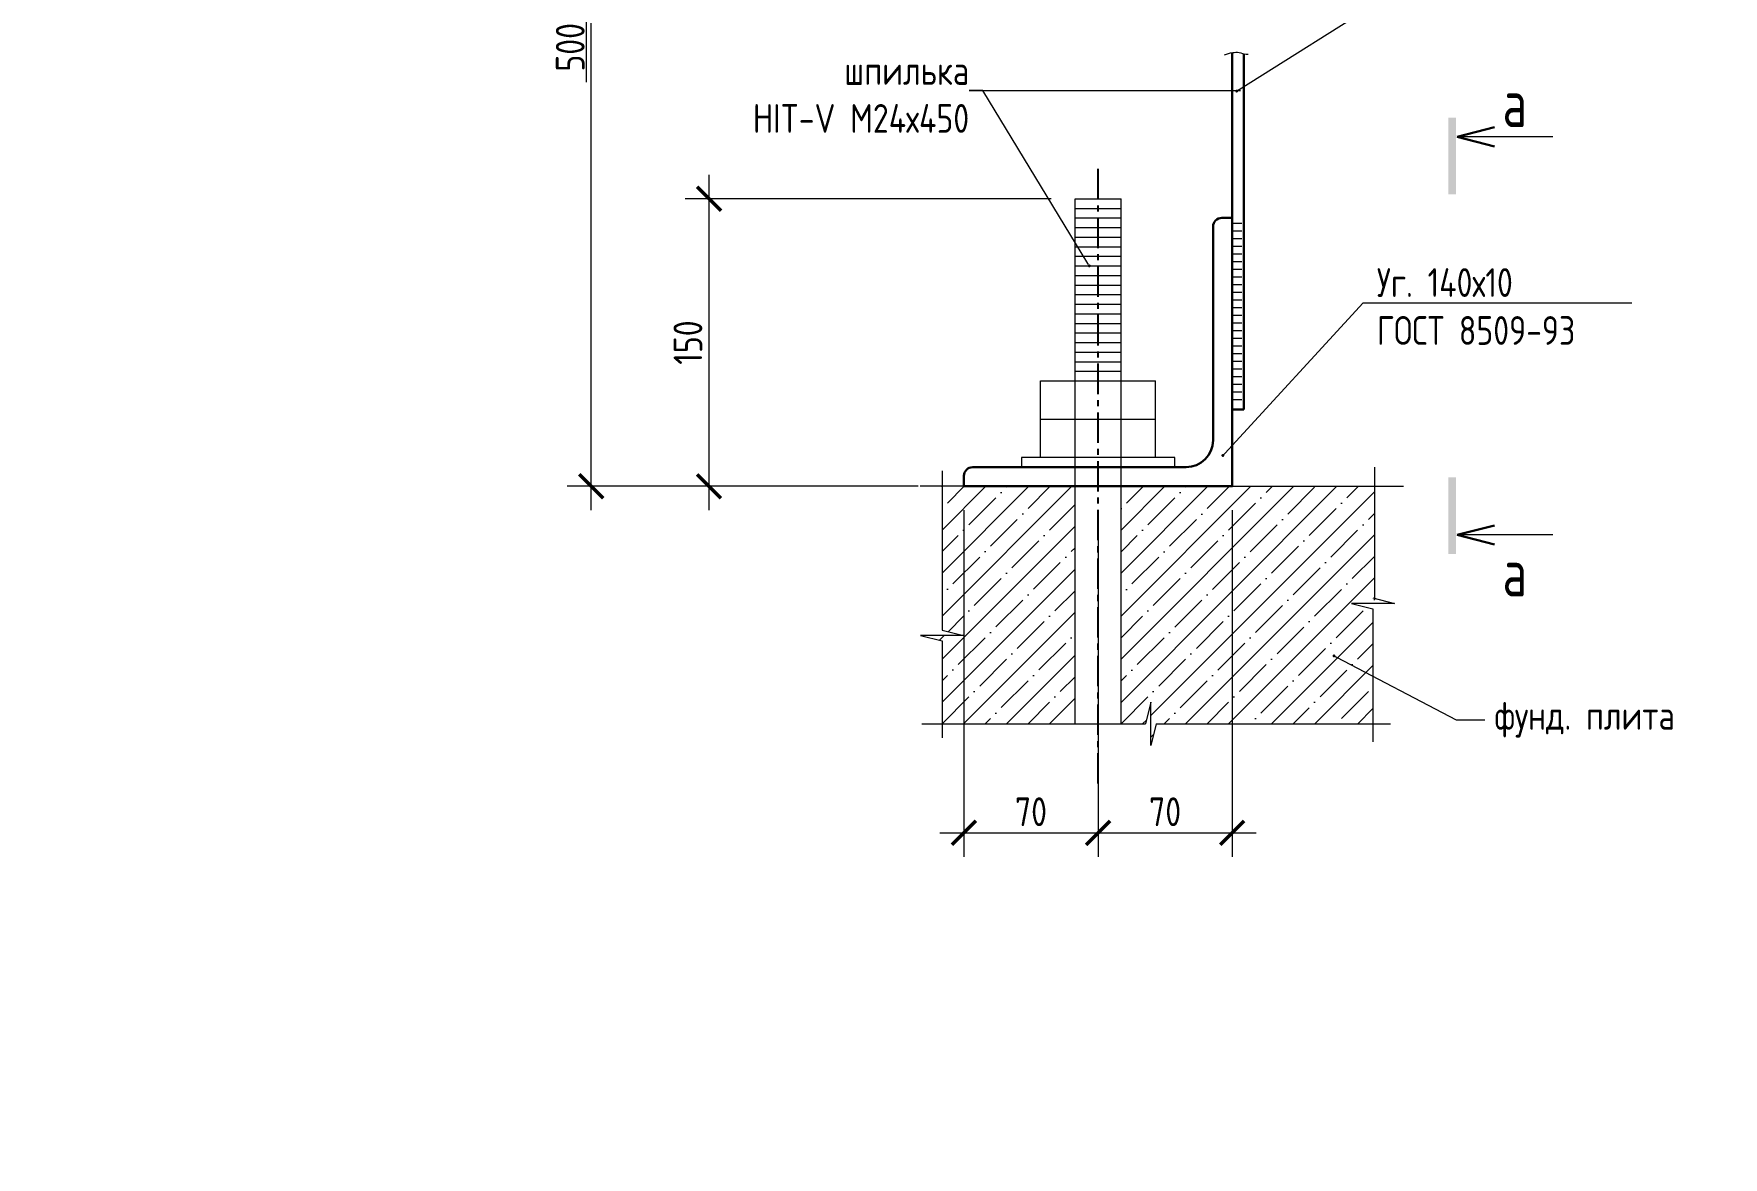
# Model space of a CAD drawing. Header units: millimetres. Extents: x 20530103 to 31271019, y 32092698 to 33532929.
# Drawn here: x 26255115 to 26272748, y 32992275 to 33003995 of the extents above; entities that cross this region are included whole.
import ezdxf
from ezdxf import colors
from ezdxf.entities.mleader import LeaderData, LeaderLine
from ezdxf.enums import TextEntityAlignment as Align
from ezdxf.math import Vec2, Vec3

# ---------------------------------------------------------------- set-up
doc = ezdxf.new("R2010")
doc.units = ezdxf.units.MM
doc.linetypes.add('осевая', pattern=[50.800000000000004, 31.75, -6.35, 6.35, -6.35])
doc.styles.add('GOST 2.304', font='GOST.TTF')
doc.dimstyles.new('м5', dxfattribs={"dimscale": 100, "dimtxt": 3, "dimasz": 2.5, "dimexe": 2.5, "dimexo": 2.5, "dimgap": 0.7, "dimtad": 1, "dimdec": 0, "dimlfac": 0.05, "dimtxsty": 'GOST 2.304', "dimblk": 'ARCHTICK', "dimcen": 2.5, "dimdle": 2.5, "dimclrd": 7, "dimclre": 7, "dimclrt": 256, "dimadec": 1, "dimazin": 0, "dimtfac": 1, "dimtdec": 0, "dimtmove": 0, "dimatfit": 3, "dimldrblk": 'NONE', "dimfxl": 1, "dimlwd": 20, "dimlwe": 20, "dimarcsym": 0})

# ---------------------------------------------------------------- blocks, each defined once
blk = doc.blocks.new('_None')
blk = doc.blocks.new('_Dot')
at = {"color": 0, "linetype": 'ByBlock', "lineweight": -2}
blk.add_line((-0.5, 0), (-1, 0), dxfattribs=at)
at = {"color": 0, "linetype": 'ByBlock', "const_width": 0.5}
blk.add_lwpolyline([(-0.25, 0, 1), (0.25, 0, 1)], format="xyb", close=True, dxfattribs=at)
blk = doc.blocks.new('_ArchTick')
at = {"color": 0, "linetype": 'ByBlock', "const_width": 0.15}
blk.add_lwpolyline([(-0.5, -0.5), (0.5, 0.5)], dxfattribs=at)
blk = doc.blocks.new('*D435')
at = {"color": 7, "linetype": 'Continuous', "lineweight": 20, "transparency": 16777216}
for p, q in [((26260933.84843416, 32999024.00381322), (26260933.84843416, 33008684.40640636)), ((26263907.31368614, 33008434.40640636), (26260683.84843416, 33008434.40640636)), ((26264344.97668255, 32999274.00381322), (26260683.84843416, 32999274.00381322))]:
    blk.add_line(p, q, dxfattribs=at)
at = {"color": 7, "linetype": 'Continuous', "lineweight": 20, "transparency": 16777216, "xscale": 250, "yscale": 250, "zscale": 250}
for p, rotation in [((26260933.84843416, 33008434.40640636), 90), ((26260933.84843416, 32999274.00381322), 270)]:
    blk.add_blockref('_ArchTick', p, dxfattribs=dict(at, rotation=rotation))
at = {"color": 7, "linetype": 'Continuous', "lineweight": 20, "transparency": 16777216, "insert": (26260713.84843416, 33003854.2051098), "char_height": 300, "attachment_point": 5, "rotation": 90, "style": 'GOST 2.304'}
blk.add_mtext('500', dxfattribs=at)
blk = doc.blocks.new('*D430')
at = {"color": 7, "linetype": 'Continuous', "lineweight": 20, "transparency": 16777216}
for p, q in [((26262162.58761998, 32999024.00381322), (26262162.58761998, 33002524.00381322)), ((26265733.03792594, 33002274.00381322), (26261912.58761998, 33002274.00381322)), ((26264344.97668255, 32999274.00381322), (26261912.58761998, 32999274.00381322))]:
    blk.add_line(p, q, dxfattribs=at)
at = {"color": 7, "linetype": 'Continuous', "lineweight": 20, "transparency": 16777216, "xscale": 250, "yscale": 250, "zscale": 250}
for p, rotation in [((26262162.58761998, 33002274.00381322), 90), ((26262162.58761998, 32999274.00381322), 270)]:
    blk.add_blockref('_ArchTick', p, dxfattribs=dict(at, rotation=rotation))
at = {"color": 7, "linetype": 'Continuous', "lineweight": 20, "transparency": 16777216, "insert": (26261942.58761998, 33000774.00381323), "char_height": 300, "attachment_point": 5, "rotation": 90, "style": 'GOST 2.304'}
blk.add_mtext('150', dxfattribs=at)
blk = doc.blocks.new('*D431')
at = {"color": 7, "linetype": 'Continuous', "lineweight": 20, "transparency": 16777216}
for p, q in [((26264823.03792594, 32999024.00381322), (26264823.03792594, 32995408.95776788)), ((26266223.03792594, 32995922.22436734), (26266223.03792594, 32995408.95776788)), ((26264573.03792594, 32995658.95776788), (26266473.03792594, 32995658.95776788))]:
    blk.add_line(p, q, dxfattribs=at)
at = {"color": 7, "linetype": 'Continuous', "lineweight": 20, "transparency": 16777216, "xscale": 250, "yscale": 250, "zscale": 250, "rotation": 180}
blk.add_blockref('_ArchTick', (26264823.03792594, 32995658.95776788), dxfattribs=at)
at = {"color": 7, "linetype": 'Continuous', "lineweight": 20, "transparency": 16777216, "xscale": 250, "yscale": 250, "zscale": 250}
blk.add_blockref('_ArchTick', (26266223.03792594, 32995658.95776788), dxfattribs=at)
at = {"color": 7, "linetype": 'Continuous', "lineweight": 20, "transparency": 16777216, "insert": (26265523.03792594, 32995878.95776788), "char_height": 300, "attachment_point": 5, "style": 'GOST 2.304'}
blk.add_mtext('70', dxfattribs=at)
blk = doc.blocks.new('*D432')
at = {"color": 7, "linetype": 'Continuous', "lineweight": 20, "transparency": 16777216}
for p, q in [((26266223.03792594, 32999024.00381322), (26266223.03792594, 32995408.95776788)), ((26267623.03792594, 32999024.00381322), (26267623.03792594, 32995408.95776788)), ((26265973.03792594, 32995658.95776788), (26267873.03792594, 32995658.95776788))]:
    blk.add_line(p, q, dxfattribs=at)
at = {"color": 7, "linetype": 'Continuous', "lineweight": 20, "transparency": 16777216, "xscale": 250, "yscale": 250, "zscale": 250, "rotation": 180}
blk.add_blockref('_ArchTick', (26266223.03792594, 32995658.95776788), dxfattribs=at)
at = {"color": 7, "linetype": 'Continuous', "lineweight": 20, "transparency": 16777216, "xscale": 250, "yscale": 250, "zscale": 250}
blk.add_blockref('_ArchTick', (26267623.03792594, 32995658.95776788), dxfattribs=at)
at = {"color": 7, "linetype": 'Continuous', "lineweight": 20, "transparency": 16777216, "insert": (26266923.03792594, 32995878.95776788), "char_height": 300, "attachment_point": 5, "style": 'GOST 2.304'}
blk.add_mtext('70', dxfattribs=at)

msp = doc.modelspace()

# ---------------------------------------------------------------- hatches: boundary and pattern name
at = {"linetype": 'Continuous', "lineweight": 20}
h = msp.add_hatch(color=7, dxfattribs=at)
h.dxf.hatch_style = 1
h.paths.add_polyline_path([(26269879.25804637, 33003119.23329128), (26269959.25804637, 33003119.23329128), (26269959.25804637, 33002319.23329128), (26269879.25804637, 33002319.23329128)])
at = {"linetype": 'Continuous', "lineweight": 15}
h = msp.add_hatch(dxfattribs=at)
h.set_pattern_fill('ANSI35', scale=50)
h.set_pattern_definition([(45, (26264369.97668255, 32996796.38487369), (-224.5064030267288, 224.5064030267288), []), (45, (26264594.48318255, 32996796.38487369), (-224.5064030267288, 224.5064030267288), [396.875, -79.375, 0, -79.375])])
h.paths.add_polyline_path([(26265983.03792594, 32999274.00381322), (26264823.03792594, 32999274.00381322), (26264594.97668255, 32999274.00381322), (26264594.97668255, 32997772.92572348), (26264819.97668255, 32997716.81241314), (26264369.97668255, 32997716.81241314), (26264594.97668255, 32997660.6991028), (26264594.97668255, 32996796.38487369), (26265983.03792594, 32996796.38487369)])
h = msp.add_hatch(dxfattribs=at)
h.set_pattern_fill('ANSI35', scale=50)
h.set_pattern_definition([(45, (26266463.03792594, 32996571.38487369), (-224.5064030267288, 224.5064030267288), []), (45, (26266687.54442594, 32996571.38487369), (-224.5064030267288, 224.5064030267288), [396.875, -79.375, 0, -79.375])])
h.paths.add_polyline_path([(26269107.87919632, 32999274.00381322), (26267623.03792594, 32999274.00381322), (26266463.03792594, 32999274.00381322), (26266463.03792594, 32996796.38487369), (26266717.47970554, 32996796.38487369), (26266773.59301588, 32997021.38487369), (26266773.59301588, 32996571.38487369), (26266829.70632622, 32996796.38487369), (26269092.87919632, 32996796.38487369), (26269092.87919632, 32997997.13837234), (26268867.87919632, 32998053.25168268), (26269317.87919632, 32998053.25168268), (26269107.87919632, 32998105.62410567)])
h.paths.add_polyline_path([(26268679.48873907, 32997508.37670816, -1), (26268692.77673979, 32997501.41761073, -1)], flags=16)
at = {"linetype": 'Continuous', "lineweight": 20}
h = msp.add_hatch(color=7, dxfattribs=at)
h.dxf.hatch_style = 1
h.paths.add_polyline_path([(26269879.25804637, 32998566.38159989), (26269959.25804637, 32998566.38159989), (26269959.25804637, 32999366.38159989), (26269879.25804637, 32999366.38159989)])

# ---------------------------------------------------------------- linework, layer by layer
at = {"color": 7, "linetype": 'Continuous', "lineweight": 20}
for p, q in [((26260879.25041149, 33004214.1891327), (26260879.25041149, 33003489.98332754)), ((26270969.65433024, 33002919.23329128), (26269969.65433024, 33002919.23329128)), ((26265983.03792594, 32996796.38487369), (26265983.03792594, 33002274.00381322)), ((26265983.03792594, 33002274.00381322), (26266463.03792594, 33002274.00381322)), ((26266463.03792594, 32996796.38487369), (26266463.03792594, 33002274.00381322)), ((26265983.03792594, 33002174.00381322), (26266463.03792594, 33002174.00381322)), ((26265983.03792594, 33002074.00381322), (26266463.03792594, 33002074.00381322)), ((26265983.03792594, 33001974.00381322), (26266463.03792594, 33001974.00381322)), ((26265983.03792594, 33001874.00381322), (26266463.03792594, 33001874.00381322)), ((26267623.03792594, 33002020.13621721), (26267723.03792594, 33002020.13621721)), ((26267623.03792594, 33001940.13621721), (26267723.03792594, 33001940.13621721)), ((26267623.03792594, 33001860.13621721), (26267723.03792594, 33001860.13621721)), ((26265983.03792594, 33001774.00381322), (26266463.03792594, 33001774.00381322)), ((26267623.03792594, 33001780.13621721), (26267723.03792594, 33001780.13621721)), ((26267623.03792594, 33001700.13621721), (26267723.03792594, 33001700.13621721)), ((26265983.03792594, 33001674.00381322), (26266463.03792594, 33001674.00381322)), ((26265983.03792594, 33001574.00381322), (26266463.03792594, 33001574.00381322)), ((26267623.03792594, 33001620.13621721), (26267723.03792594, 33001620.13621721)), ((26267623.03792594, 33001540.13621721), (26267723.03792594, 33001540.13621721)), ((26265983.03792594, 33001474.00381322), (26266463.03792594, 33001474.00381322)), ((26265983.03792594, 33001374.00381322), (26266463.03792594, 33001374.00381322)), ((26267623.03792594, 33001460.13621721), (26267723.03792594, 33001460.13621721)), ((26267623.03792594, 33001380.13621721), (26267723.03792594, 33001380.13621721)), ((26265983.03792594, 33001274.00381322), (26266463.03792594, 33001274.00381322)), ((26265983.03792594, 33001174.00381322), (26266463.03792594, 33001174.00381322)), ((26267623.03792594, 33001300.13621721), (26267723.03792594, 33001300.13621721)), ((26267623.03792594, 33001220.13621721), (26267723.03792594, 33001220.13621721)), ((26265983.03792594, 33001074.00381322), (26266463.03792594, 33001074.00381322)), ((26267623.03792594, 33001140.13621721), (26267723.03792594, 33001140.13621721)), ((26267623.03792594, 33001060.13621721), (26267723.03792594, 33001060.13621721)), ((26267623.03792594, 33000980.13621721), (26267723.03792594, 33000980.13621721)), ((26265983.03792594, 33000974.00381322), (26266463.03792594, 33000974.00381322)), ((26265983.03792594, 33000874.00381322), (26266463.03792594, 33000874.00381322)), ((26267623.03792594, 33000900.13621721), (26267723.03792594, 33000900.13621721)), ((26267623.03792594, 33000820.13621721), (26267723.03792594, 33000820.13621721)), ((26265983.03792594, 33000774.00381322), (26266463.03792594, 33000774.00381322)), ((26265983.03792594, 33000674.00381322), (26266463.03792594, 33000674.00381322)), ((26267623.03792594, 33000740.13621721), (26267723.03792594, 33000740.13621721)), ((26267623.03792594, 33000660.13621721), (26267723.03792594, 33000660.13621721)), ((26265983.03792594, 33000574.00381322), (26266463.03792594, 33000574.00381322)), ((26265983.03792594, 33000474.00381322), (26266463.03792594, 33000474.00381322)), ((26267623.03792594, 33000580.13621721), (26267723.03792594, 33000580.13621721)), ((26267623.03792594, 33000500.13621721), (26267723.03792594, 33000500.13621721)), ((26265623.03792594, 32999974.00381322), (26265623.03792594, 33000374.00381322)), ((26265623.03792594, 33000374.00381322), (26266823.03792594, 33000374.00381322)), ((26265983.03792594, 33000374.00381322), (26266463.03792594, 33000374.00381322)), ((26266823.03792594, 32999974.00381322), (26266823.03792594, 33000374.00381322)), ((26267623.03792594, 33000420.13621721), (26267723.03792594, 33000420.13621721)), ((26267623.03792594, 33000340.13621721), (26267723.03792594, 33000340.13621721)), ((26267623.03792594, 33000260.13621721), (26267723.03792594, 33000260.13621721)), ((26267623.03792594, 33000180.13621721), (26267723.03792594, 33000180.13621721)), ((26265623.03792594, 32999574.00381322), (26265623.03792594, 32999974.00381322)), ((26265623.03792594, 32999974.00381322), (26266823.03792594, 32999974.00381322)), ((26266823.03792594, 32999574.00381322), (26266823.03792594, 32999974.00381322)), ((26264594.97668255, 32999434.51080094), (26264594.97668255, 32997772.92572348)), ((26265983.03792594, 32999474.00381322), (26266463.03792594, 32999474.00381322)), ((26269107.87919632, 32999474.64936052), (26269107.87919632, 32998109.36499302)), ((26266123.03792594, 32999274.00381322), (26264365.80312615, 32999274.00381322)), ((26265983.03792594, 32999274.00381322), (26266463.03792594, 32999274.00381322)), ((26267623.03792594, 32999274.00381322), (26269410.80218988, 32999274.00381322)), ((26270969.65433024, 32998766.38159989), (26269969.65433024, 32998766.38159989)), ((26269092.87919632, 32997997.13837234), (26269092.87919632, 32996608.68368614)), ((26264594.97668255, 32997660.6991028), (26264594.97668255, 32996650.46324231)), ((26264384.21108052, 32996796.38487369), (26266717.47970554, 32996796.38487369)), ((26266829.70632622, 32996796.38487369), (26269275.20157192, 32996796.38487369))]:
    msp.add_line(p, q, dxfattribs=at)
at = {"color": 7, "linetype": 'Continuous', "lineweight": 30}
for p, q in [((26267623.03792594, 33000274.00381322), (26267623.03792594, 33003798.5662348)), ((26267743.03792594, 33000074.00381322), (26267743.03792594, 33003786.4619949)), ((26269969.65433024, 33002919.23329128), (26270361.7981508, 33003019.23329128)), ((26269969.65433024, 33002919.23329128), (26270361.7981508, 33002819.23329128)), ((26267743.03792594, 33000074.00381322), (26267623.03792594, 33000074.00381322)), ((26269969.65433024, 32998766.38159989), (26270361.7981508, 32998866.38159989)), ((26269969.65433024, 32998766.38159989), (26270361.7981508, 32998666.38159989))]:
    msp.add_line(p, q, dxfattribs=at)
at = {"color": 7, "linetype": 'осевая', "ltscale": 10}
msp.add_line((26266223.03792594, 32996172.22436734), (26266223.03792594, 33002624.91337956), dxfattribs=at)
at = {"color": 7, "lineweight": 30}
msp.add_lwpolyline([(26267623.03792594, 33002074.00381322), (26267623.03792594, 32999274.00381322), (26264823.03792594, 32999274.00381322), (26264823.03792594, 32999382.00381322, -0.414213562373095), (26264915.03792594, 32999474.00381322), (26267143.03792594, 32999474.00381322, 0.414213562373095), (26267423.03792594, 32999754.00381322), (26267423.03792594, 33001982.00381322, -0.414213562373095), (26267515.03792594, 33002074.00381322), (26267623.03792594, 33002074.00381322)], format="xyb", dxfattribs=at)
at = {"color": 7, "linetype": 'Continuous', "lineweight": 20}
msp.add_lwpolyline([(26265423.03792594, 32999574.00381322), (26265423.03792594, 32999474.00381322), (26267023.03792594, 32999474.00381322), (26267023.03792594, 32999574.00381322)], close=True, dxfattribs=at)
at = {"color": 7, "linetype": 'ByBlock', "lineweight": 20, "ltscale": 100}
for points in [[(26269092.87919632, 32998109.36499302), (26269317.87919632, 32998053.25168268), (26268867.87919632, 32998053.25168268), (26269092.87919632, 32997997.13837234)], [(26264594.97668255, 32997772.92572348), (26264819.97668255, 32997716.81241314), (26264369.97668255, 32997716.81241314), (26264594.97668255, 32997660.6991028)], [(26266829.70632622, 32996796.38487369), (26266773.59301588, 32996571.38487369), (26266773.59301588, 32997021.38487369), (26266717.47970554, 32996796.38487369)]]:
    msp.add_lwpolyline(points, dxfattribs=at)
at = {"color": 7, "linetype": 'Continuous', "lineweight": 20}
msp.add_spline([(26267543.39999392, 33003776.12346786), (26267628.30655904, 33003799.44762331), (26267695.066505, 33003799.44762331), (26267768.30756415, 33003781.95450672), (26267791.64106499, 33003781.95450672)], degree=3, dxfattribs=at)

# ---------------------------------------------------------------- texts
at = {"color": 7, "lineweight": 20, "style": 'GOST 2.304', "width": 0.9}
for p in [(26270572.88066204, 33003021.62209863), (26270572.88066204, 32998125.26247758)]:
    msp.add_text('а', height=500, dxfattribs=at).set_placement(p, align=Align.CENTER)

# ---------------------------------------------------------------- dimensions: what is measured, and where the dimension line sits
at = {"color": 7, "linetype": 'Continuous', "lineweight": 20}
dim = msp.add_linear_dim(base=(26260933.84843416, 33008434.40640636), p1=(26264594.97668255, 32999274.00381322), p2=(26264157.31368614, 33008434.40640636), angle=90, text='500', dimstyle='м5', override={"dimclrt": 7}, dxfattribs=at)
dim.commit()
dim.dimension.update_dxf_attribs({"geometry": '*D435', "text_midpoint": (26260713.84843416, 33003854.2051098)})
dim = msp.add_linear_dim(base=(26262162.58761998, 33002274.00381322), p1=(26264594.97668255, 32999274.00381322), p2=(26265983.03792594, 33002274.00381322), angle=90, dimstyle='м5', override={"dimclrt": 7}, dxfattribs=at)
dim.commit()
dim.dimension.update_dxf_attribs({"geometry": '*D430', "text_midpoint": (26261942.58761998, 33000774.00381323)})
for base, p1, p2, picture, middle in [((26266223.03792594, 32995658.95776788), (26264823.03792594, 32999274.00381322), (26266223.03792594, 32996172.22436734), '*D431', (26265523.03792594, 32995878.95776788)), ((26267623.03792594, 32995658.95776788), (26266223.03792594, 32999274.00381322), (26267623.03792594, 32999274.00381322), '*D432', (26266923.03792594, 32995878.95776788))]:
    dim = msp.add_linear_dim(base=base, p1=p1, p2=p2, dimstyle='м5', override={"dimclrt": 7}, dxfattribs=at)
    dim.commit()
    dim.dimension.update_dxf_attribs({"geometry": picture, "text_midpoint": middle})

# ---------------------------------------------------------------- leaders
ml = msp.add_multileader_mtext('Standard', dxfattribs=at)
ml.set_content('{\\C7;шпилька н.т. М24х200\\Pкласс прочности 5.8}', color=84, style='GOST 2.304')
ml.set_leader_properties(linetype='Continuous', lineweight=20)
ml.set_arrow_properties(name='DOT')
ml.build(insert=Vec2(0, 0))
ml.multileader.update_dxf_attribs({"text_left_attachment_type": 6, "text_right_attachment_type": 6, "dogleg_length": 3, "arrow_head_size": 30, "scale": 100})
ctx = ml.context
ctx.base_point, ctx.scale, ctx.char_height, ctx.arrow_head_size, ctx.landing_gap_size, ctx.plane_origin = Vec3(26261905.09848281, 33005849.90141703), 100, 300, 30, 0, Vec3(26268805.09775079, 33007603.87219671)
ctx.left_attachment, ctx.right_attachment, ctx.text_align_type = 6, 6, 2
notes = []
notes.append((ctx, [(0, (1, 1, 0), (26265411.2496331, 33005849.90141703), (-1, 0), 141.6511502820067, [(0, [(26266281.84775127, 33007050.28312217)], 0, [])])]))
ctx.mtext.insert, ctx.mtext.alignment, ctx.mtext.flow_direction = Vec3(26265269.59848281, 33006224.90141703), 3, 5
ml = msp.add_multileader_mtext('Standard', dxfattribs=at)
ml.set_content('{\\C7;Уг. 100х7 \\PГОСТ 8509-93}', color=84, style='GOST 2.304')
ml.set_leader_properties(linetype='Continuous', lineweight=20)
ml.set_arrow_properties(name='DOT')
ml.build(insert=Vec2(0, 0))
ml.multileader.update_dxf_attribs({"text_left_attachment_type": 6, "text_right_attachment_type": 6, "dogleg_length": 3, "arrow_head_size": 30, "scale": 100})
ctx = ml.context
ctx.base_point, ctx.scale, ctx.char_height, ctx.arrow_head_size, ctx.landing_gap_size, ctx.plane_origin = Vec3(26264370.79084675, 33004588.41336302), 100, 300, 30, 0, Vec3(26270086.27504354, 33006569.1762734)
ctx.left_attachment, ctx.right_attachment, ctx.text_align_type = 6, 6, 2
notes.append((ctx, [(0, (1, 1, 0), (26266612.44199704, 33004588.41336302), (-1, 0), 141.6511502820067, [(0, [(26267563.02504402, 33006015.58719886)], 0, [])])]))
ctx.mtext.insert, ctx.mtext.alignment, ctx.mtext.flow_direction = Vec3(26266470.79084675, 33004948.41336302), 3, 5
ml = msp.add_multileader_mtext('Standard', dxfattribs=at)
ml.set_content('{\\C7;Полоса 6х100 \\PГОСТ 103-2006}', color=84, style='GOST 2.304')
ml.set_leader_properties(linetype='Continuous', lineweight=20)
ml.set_arrow_properties(name='DOT')
ml.build(insert=Vec2(0, 0))
ml.multileader.update_dxf_attribs({"text_left_attachment_type": 6, "text_right_attachment_type": 6, "dogleg_length": 3, "arrow_head_size": 30, "scale": 100})
ctx = ml.context
ctx.base_point, ctx.scale, ctx.char_height, ctx.arrow_head_size, ctx.landing_gap_size, ctx.plane_origin = Vec3(26269716.77700505, 33004597.73370004), 100, 300, 30, 0, Vec3(26275984.53261086, 33002723.52203431)
ctx.left_attachment, ctx.right_attachment = 6, 6
notes.append((ctx, [(1, (1, 1, 0), (26269575.12585476, 33004597.73370004), (1, 0), 141.6511502820067, [(0, [(26267670.81309465, 33003397.33625941)], 0, [])])]))
ctx.mtext.insert, ctx.mtext.flow_direction = Vec3(26269716.77700505, 33004957.73370004), 5
ml = msp.add_multileader_mtext('Standard', dxfattribs=at)
ml.set_content('б\\Pхомут \\Pшаг 400', color=7, style='GOST 2.304')
ml.set_leader_properties(linetype='Continuous', lineweight=20)
ml.set_arrow_properties(name='NONE')
ml.build(insert=Vec2(0, 0))
ml.multileader.update_dxf_attribs({"text_left_attachment_type": 6, "text_right_attachment_type": 6, "dogleg_length": 3, "arrow_head_size": 30, "scale": 100})
ctx = ml.context
ctx.base_point, ctx.scale, ctx.char_height, ctx.arrow_head_size, ctx.landing_gap_size, ctx.plane_origin = Vec3(26218114.20927224, 33003440.50784053), 100, 300, 30, 0, Vec3(26223095.97496625, 33003018.83262346)
ctx.left_attachment, ctx.right_attachment, ctx.text_align_type = 6, 6, 1
notes.append((ctx, [(0, (1, 1, 0), (26217976.20927224, 33003440.50784053), (1, 0), 137.9999999962747, [(0, [(26217886.12352004, 33003440.50784053)], 0, [])])]))
ctx.mtext.insert, ctx.mtext.width, ctx.mtext.alignment, ctx.mtext.flow_direction = Vec3(26218708.9371943, 33003800.50784053), 2835.083475447726, 2, 5
ml = msp.add_multileader_mtext('Standard', dxfattribs=at)
ml.set_content('б\\Pхомут \\Pшаг 400', color=7, style='GOST 2.304')
ml.set_leader_properties(linetype='Continuous', lineweight=20)
ml.set_arrow_properties(name='NONE')
ml.build(insert=Vec2(0, 0))
ml.multileader.update_dxf_attribs({"text_left_attachment_type": 6, "text_right_attachment_type": 6, "dogleg_length": 3, "arrow_head_size": 30, "scale": 100})
ctx = ml.context
ctx.base_point, ctx.scale, ctx.char_height, ctx.arrow_head_size, ctx.landing_gap_size, ctx.plane_origin = Vec3(26407072.46203594, 33003607.35494243), 100, 300, 30, 0, Vec3(26412054.22772995, 33003185.67972536)
ctx.left_attachment, ctx.right_attachment, ctx.text_align_type = 6, 6, 1
notes.append((ctx, [(0, (1, 1, 0), (26406934.46203595, 33003607.35494243), (1, 0), 137.9999999962747, [(0, [(26406844.37628374, 33003607.35494243)], 0, [])])]))
ctx.mtext.insert, ctx.mtext.width, ctx.mtext.alignment, ctx.mtext.flow_direction = Vec3(26407667.189958, 33003967.35494243), 2835.083475447726, 2, 5
ml = msp.add_multileader_mtext('Standard', dxfattribs=at)
ml.set_content('{\\C256;шпилька \\PHIT-V М24х450}', color=84, style='GOST 2.304')
ml.set_leader_properties(linetype='Continuous', lineweight=20)
ml.set_arrow_properties(name='DOT')
ml.build(insert=Vec2(0, 0))
ml.multileader.update_dxf_attribs({"text_left_attachment_type": 6, "text_right_attachment_type": 6, "dogleg_length": 1.416511502820067, "arrow_head_size": 30, "scale": 100})
ctx = ml.context
ctx.base_point, ctx.scale, ctx.char_height, ctx.arrow_head_size, ctx.landing_gap_size, ctx.plane_origin = Vec3(26262606.26515504, 33003402.37472122), 100, 300, 30, 0, Vec3(26269384.84735637, 33007215.74268578)
ctx.left_attachment, ctx.right_attachment, ctx.text_align_type = 6, 6, 2
notes.append((ctx, [(0, (1, 1, 0), (26265019.55916246, 33003402.37472122), (-1, 0), 141.6511502820067, [(0, [(26266132.00657838, 33001574.00381322)], 0, [])])]))
ctx.mtext.insert, ctx.mtext.alignment, ctx.mtext.flow_direction = Vec3(26264877.90801218, 33003762.37472122), 3, 5
ml = msp.add_multileader_mtext('Standard', dxfattribs=at)
ml.set_content('{\\C7;Уг. 140х10 \\PГОСТ 8509-93}', color=84, style='GOST 2.304')
ml.set_leader_properties(linetype='Continuous', lineweight=20)
ml.set_arrow_properties(name='DOT')
ml.build(insert=Vec2(0, 0))
ml.multileader.update_dxf_attribs({"text_left_attachment_type": 6, "text_right_attachment_type": 6, "dogleg_length": 3, "arrow_head_size": 30, "scale": 100})
ctx = ml.context
ctx.base_point, ctx.scale, ctx.char_height, ctx.arrow_head_size, ctx.landing_gap_size, ctx.plane_origin = Vec3(26269132.81808836, 33001189.95815433), 100, 300, 30, 0, Vec3(26275088.23605132, 33003170.72106471)
ctx.left_attachment, ctx.right_attachment = 6, 6
notes.append((ctx, [(1, (1, 1, 0), (26268991.16693807, 33001189.95815433), (1, 0), 141.6511502820067, [(0, [(26267525.78068996, 32999595.7250329)], 0, [])])]))
ctx.mtext.insert, ctx.mtext.flow_direction = Vec3(26269132.81808836, 33001549.95815433), 5
ml = msp.add_multileader_mtext('Standard', dxfattribs=at)
ml.set_content('{\\C7;б\\P(П-образ. хомут) шаг200 по периметру плиты}', color=84, style='GOST 2.304')
ml.set_leader_properties(linetype='Continuous', lineweight=20)
ml.set_arrow_properties(name='DOT')
ml.build(insert=Vec2(0, 0))
ml.multileader.update_dxf_attribs({"text_left_attachment_type": 6, "text_right_attachment_type": 6, "dogleg_length": 3, "arrow_head_size": 30, "scale": 100})
ctx = ml.context
ctx.base_point, ctx.scale, ctx.char_height, ctx.arrow_head_size, ctx.landing_gap_size, ctx.plane_origin = Vec3(26323683.03741338, 32999121.79115247), 100, 300, 30, 0, Vec3(26324728.03641584, 32999370.90887742)
ctx.left_attachment, ctx.right_attachment, ctx.text_align_type = 6, 6, 1
notes.append((ctx, [(1, (1, 1, 0), (26328009.53741338, 32999121.79115247), (-1, 0), 107, [(0, [(26329246.79108792, 32996145.2017495)], 0, [])])]))
ctx.mtext.insert, ctx.mtext.width, ctx.mtext.defined_height, ctx.mtext.alignment, ctx.mtext.flow_direction = Vec3(26325759.25296456, 32999506.11095762), 4423.082588657271, 2213.899996849879, 2, 5
ml = msp.add_multileader_mtext('Standard', dxfattribs=at)
ml.set_content('{\\C7;фунд. плита}', color=84, style='GOST 2.304')
ml.set_leader_properties(linetype='Continuous', lineweight=20)
ml.set_arrow_properties(name='DOT')
ml.build(insert=Vec2(0, 0))
ml.multileader.update_dxf_attribs({"text_left_attachment_type": 2, "text_right_attachment_type": 2, "dogleg_length": 3, "arrow_head_size": 30, "scale": 100})
ctx = ml.context
ctx.base_point, ctx.scale, ctx.char_height, ctx.arrow_head_size, ctx.landing_gap_size, ctx.plane_origin = Vec3(26270260.3808209, 32996837.5569977), 100, 300, 30, 100, Vec3(26279855.81791655, 33000745.97407759)
ctx.left_attachment, ctx.right_attachment = 2, 2
notes.append((ctx, [(1, (1, 1, 0), (26269960.3808209, 32996837.5569977), (1, 0), 300, [(0, [(26268686.13273943, 32997504.89715945)], 0, [])])]))
ctx.mtext.insert, ctx.mtext.flow_direction = Vec3(26270360.3808209, 32997034.37680285), 5
ml = msp.add_multileader_mtext('Standard', dxfattribs=at)
ml.set_content('в\\P(П-образ. хомут) шаг200 по периметру плиты', color=7, style='GOST 2.304')
ml.set_leader_properties(linetype='Continuous', lineweight=20)
ml.set_arrow_properties(name='NONE')
ml.build(insert=Vec2(0, 0))
ml.multileader.update_dxf_attribs({"text_left_attachment_type": 6, "text_right_attachment_type": 6, "dogleg_length": 3, "arrow_head_size": 30, "scale": 100})
ctx = ml.context
ctx.base_point, ctx.scale, ctx.char_height, ctx.arrow_head_size, ctx.landing_gap_size, ctx.plane_origin = Vec3(26395117.50336676, 32992952.35494243), 100, 300, 30, 0, Vec3(26395322.56391196, 32992845.67972536)
ctx.left_attachment, ctx.right_attachment, ctx.text_align_type = 6, 6, 1
notes.append((ctx, [(0, (1, 1, 0), (26395010.50336676, 32992952.35494243), (1, 0), 107, [(0, [(26394536.78683133, 32996988.35494243)], 0, [])])]))
ctx.mtext.insert, ctx.mtext.width, ctx.mtext.alignment, ctx.mtext.flow_direction = Vec3(26396622.75336676, 32993336.67474758), 3276.040401450358, 2, 5
ml = msp.add_multileader_mtext('Standard', dxfattribs=at)
ml.set_content('в\\P(П-образ. хомут) шаг200 по периметру плиты', color=7, style='GOST 2.304')
ml.set_leader_properties(linetype='Continuous', lineweight=20)
ml.set_arrow_properties(name='NONE')
ml.build(insert=Vec2(0, 0))
ml.multileader.update_dxf_attribs({"text_left_attachment_type": 6, "text_right_attachment_type": 6, "dogleg_length": 3, "arrow_head_size": 30, "scale": 100})
ctx = ml.context
ctx.base_point, ctx.scale, ctx.char_height, ctx.arrow_head_size, ctx.landing_gap_size, ctx.plane_origin = Vec3(26206159.25060306, 32992785.50784053), 100, 300, 30, 0, Vec3(26206364.31114826, 32992678.83262346)
ctx.left_attachment, ctx.right_attachment, ctx.text_align_type = 6, 6, 1
notes.append((ctx, [(0, (1, 1, 0), (26206052.25060306, 32992785.50784053), (1, 0), 107, [(0, [(26205578.53406762, 32996821.50784053)], 0, [])])]))
ctx.mtext.insert, ctx.mtext.width, ctx.mtext.alignment, ctx.mtext.flow_direction = Vec3(26207664.50060306, 32993169.82764568), 3276.040401450358, 2, 5
ml = msp.add_multileader_mtext('Standard', dxfattribs=at)
ml.set_content('а\\P"лягушка"\\Pшаг не более 800х800', color=7, style='GOST 2.304')
ml.set_leader_properties(linetype='Continuous', lineweight=20)
ml.set_arrow_properties(name='NONE')
ml.build(insert=Vec2(0, 0))
ml.multileader.update_dxf_attribs({"text_left_attachment_type": 6, "text_right_attachment_type": 6, "dogleg_length": 3, "arrow_head_size": 30, "scale": 100})
ctx = ml.context
ctx.base_point, ctx.scale, ctx.char_height, ctx.arrow_head_size, ctx.landing_gap_size, ctx.plane_origin = Vec3(26345354.42891825, 32994187.85381703), 100, 300, 30, 0, Vec3(26323023.68046944, 32998875.62206514)
ctx.left_attachment, ctx.right_attachment, ctx.text_align_type = 6, 6, 1
notes.append((ctx, [(1, (1, 1, 0), (26345216.42891826, 32994187.85381703), (1, 0), 137.9999999962747, [(0, [(26342469.0131769, 32996145.2017495)], 0, [])])]))
ctx.mtext.insert, ctx.mtext.width, ctx.mtext.alignment, ctx.mtext.flow_direction = Vec3(26346465.62283057, 32994547.85381703), 2835.083475447726, 2, 5
ml = msp.add_multileader_mtext('Standard', dxfattribs=at)
ml.set_content('а\\P"лягушка"\\Pшаг не более 800х800', color=7, style='GOST 2.304')
ml.set_leader_properties(linetype='Continuous', lineweight=20)
ml.set_arrow_properties(name='NONE')
ml.build(insert=Vec2(0, 0))
ml.multileader.update_dxf_attribs({"text_left_attachment_type": 6, "text_right_attachment_type": 6, "dogleg_length": 3, "arrow_head_size": 30, "scale": 100})
ctx = ml.context
ctx.base_point, ctx.scale, ctx.char_height, ctx.arrow_head_size, ctx.landing_gap_size, ctx.plane_origin = Vec3(26409288.46203594, 32995357.35494243), 100, 300, 30, 0, Vec3(26414270.22772995, 32994935.67972536)
ctx.left_attachment, ctx.right_attachment, ctx.text_align_type = 6, 6, 1
notes.append((ctx, [(0, (1, 1, 0), (26409150.46203595, 32995357.35494243), (1, 0), 137.9999999962747, [(0, [(26409060.37628374, 32995357.35494243)], 0, [])])]))
ctx.mtext.insert, ctx.mtext.width, ctx.mtext.alignment, ctx.mtext.flow_direction = Vec3(26410399.65594826, 32995717.35494243), 2835.083475447726, 2, 5
ml = msp.add_multileader_mtext('Standard', dxfattribs=at)
ml.set_content('а\\P"лягушка"\\Pшаг не более 800х800', color=7, style='GOST 2.304')
ml.set_leader_properties(linetype='Continuous', lineweight=20)
ml.set_arrow_properties(name='NONE')
ml.build(insert=Vec2(0, 0))
ml.multileader.update_dxf_attribs({"text_left_attachment_type": 6, "text_right_attachment_type": 6, "dogleg_length": 3, "arrow_head_size": 30, "scale": 100})
ctx = ml.context
ctx.base_point, ctx.scale, ctx.char_height, ctx.arrow_head_size, ctx.landing_gap_size, ctx.plane_origin = Vec3(26220330.20927224, 32995190.50784053), 100, 300, 30, 0, Vec3(26225311.97496625, 32994768.83262346)
ctx.left_attachment, ctx.right_attachment, ctx.text_align_type = 6, 6, 1
notes.append((ctx, [(0, (1, 1, 0), (26220192.20927224, 32995190.50784053), (1, 0), 137.9999999962747, [(0, [(26220102.12352004, 32995190.50784053)], 0, [])])]))
ctx.mtext.insert, ctx.mtext.width, ctx.mtext.alignment, ctx.mtext.flow_direction = Vec3(26221441.40318456, 32995550.50784053), 2835.083475447726, 2, 5
for ctx, leaders in notes:
    for number, flags, end, landing, length, lines in leaders:
        leader = LeaderData()
        leader.index, (leader.has_last_leader_line, leader.has_dogleg_vector, leader.attachment_direction) = number, flags
        leader.last_leader_point, leader.dogleg_vector, leader.dogleg_length = Vec3(end), Vec3(landing), length
        for number, points, colour, breaks in lines:
            line = LeaderLine()
            line.index, line.vertices, line.color, line.breaks = number, Vec3.list(points), colors.encode_raw_color(colour), breaks
            leader.lines.append(line)
        ctx.leaders.append(leader)

doc.saveas('drawing.dxf')
